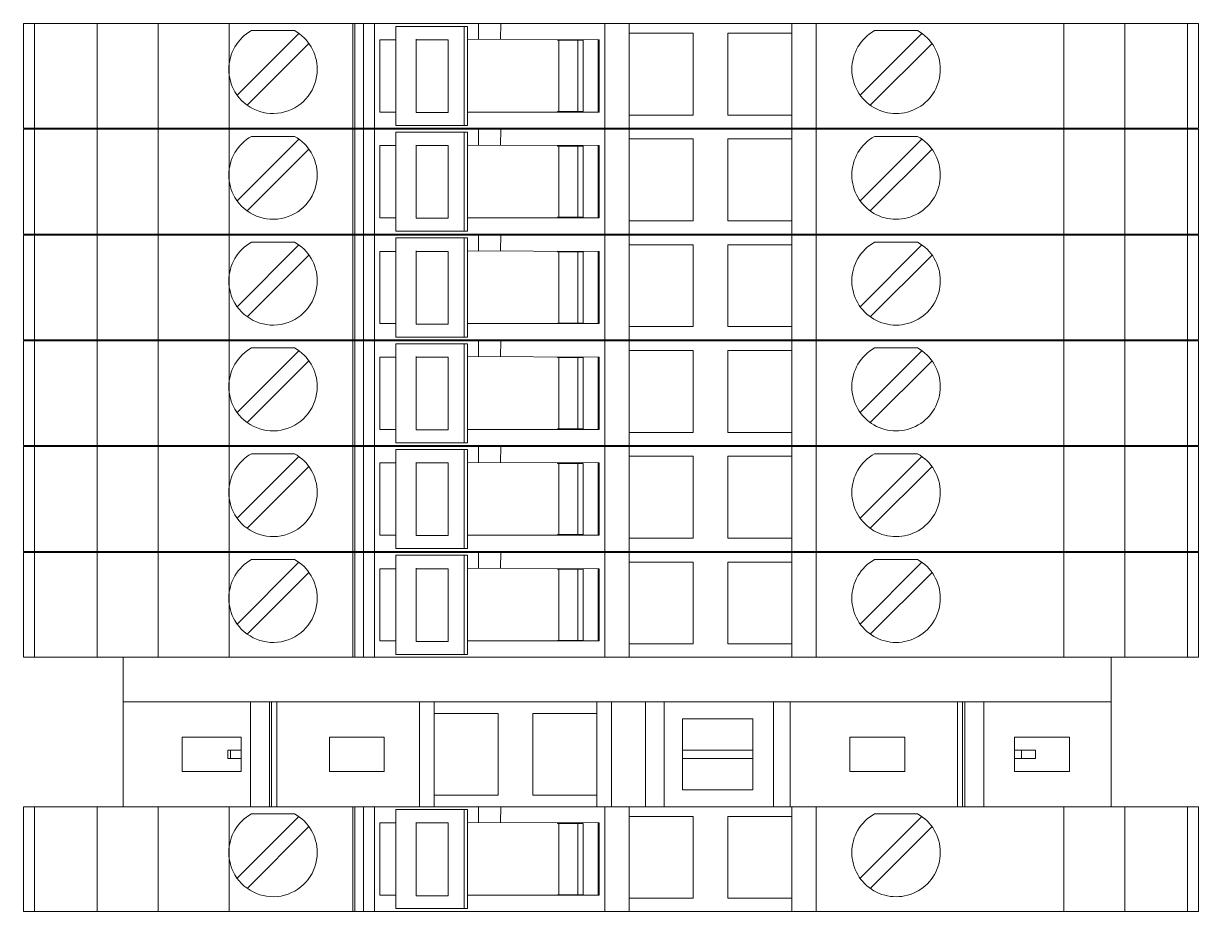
# Model space of a CAD drawing. Header units: millimetres. Extents: x 4962 to 7449, y 754 to 2938.
# Drawn here: x 5661.2 to 5719, y 1608.3 to 1651.9 of the extents above; entities that cross this region are included whole.
import ezdxf

# ---------------------------------------------------------------- set-up
doc = ezdxf.new("R2010")
doc.units = ezdxf.units.MM
doc.layers.add('000-PI-Oprema', color=30, linetype='Continuous', lineweight=5)

msp = doc.modelspace()

# ---------------------------------------------------------------- linework, layer by layer
at = {"color": 0, "linetype": 'ByBlock', "lineweight": 0, "ltscale": 0.25}
msp.add_lwpolyline([(5666.096, 1620.769), (5666.096, 1613.419), (5714.696, 1613.419), (5714.696, 1620.769), (5666.096, 1620.769)], dxfattribs=at)
at = {"layer": '000-PI-Oprema', "color": 0, "linetype": 'ByBlock', "lineweight": 0}
for p, q in [((5661.196, 1646.769), (5661.196, 1651.919)), ((5683.571, 1651.919), (5661.196, 1651.919)), ((5661.744, 1651.919), (5661.744, 1646.769)), ((5664.821, 1646.769), (5664.821, 1651.919)), ((5667.821, 1646.769), (5667.821, 1651.919)), ((5671.321, 1646.769), (5671.321, 1651.919)), ((5674.742, 1651.434), (5671.706, 1648.399)), ((5672.413, 1651.569), (5672.413, 1651.569)), ((5674.53, 1651.569), (5672.413, 1651.569)), ((5674.53, 1651.569), (5674.53, 1651.569)), ((5674.742, 1651.434), (5674.742, 1651.434)), ((5677.396, 1646.769), (5677.396, 1651.919)), ((5677.496, 1651.919), (5677.496, 1651.919)), ((5677.496, 1651.919), (5677.496, 1646.769)), ((5677.924, 1651.919), (5677.924, 1646.769)), ((5678.466, 1646.769), (5678.466, 1651.919)), ((5682.88, 1651.779), (5679.509, 1651.779)), ((5679.509, 1646.909), (5679.509, 1651.779)), ((5679.509, 1651.779), (5679.509, 1651.779)), ((5680.146, 1651.919), (5680.146, 1651.919)), ((5683.038, 1651.779), (5682.88, 1651.779)), ((5682.88, 1651.779), (5682.88, 1646.909)), ((5683.038, 1651.779), (5683.038, 1651.094)), ((5683.571, 1651.919), (5683.571, 1651.919)), ((5683.571, 1651.919), (5683.576, 1651.919)), ((5683.571, 1651.142), (5683.571, 1651.919)), ((5683.576, 1651.919), (5684.671, 1651.919)), ((5684.671, 1651.919), (5684.668, 1651.138)), ((5684.671, 1651.919), (5684.671, 1651.919)), ((5689.796, 1651.919), (5684.671, 1651.919)), ((5685.196, 1651.919), (5685.196, 1651.919)), ((5690.996, 1651.919), (5689.796, 1651.919)), ((5689.796, 1651.919), (5689.796, 1646.769)), ((5690.996, 1651.919), (5690.996, 1651.919)), ((5690.996, 1651.919), (5698.996, 1651.919)), ((5690.996, 1651.919), (5690.996, 1646.769)), ((5690.996, 1651.444), (5690.996, 1651.444)), ((5690.996, 1651.444), (5694.146, 1651.444)), ((5694.146, 1651.444), (5694.146, 1647.419)), ((5694.146, 1651.444), (5694.146, 1651.444)), ((5695.846, 1647.419), (5695.846, 1651.444)), ((5695.846, 1651.444), (5695.846, 1651.444)), ((5695.846, 1651.444), (5698.996, 1651.444)), ((5698.996, 1651.919), (5698.996, 1651.919)), ((5700.196, 1651.919), (5698.996, 1651.919)), ((5698.996, 1646.769), (5698.996, 1651.919)), ((5698.996, 1651.444), (5698.996, 1651.444)), ((5718.996, 1651.919), (5700.196, 1651.919)), ((5700.196, 1646.769), (5700.196, 1651.919)), ((5705.392, 1651.434), (5702.356, 1648.399)), ((5703.063, 1651.569), (5705.18, 1651.569)), ((5703.063, 1651.569), (5703.063, 1651.569)), ((5705.18, 1651.569), (5705.18, 1651.569)), ((5712.373, 1646.769), (5712.373, 1651.919)), ((5715.373, 1646.769), (5715.373, 1651.919)), ((5718.449, 1651.919), (5718.449, 1646.769)), ((5718.996, 1646.769), (5718.996, 1651.919)), ((5672.201, 1647.904), (5675.237, 1650.939)), ((5675.237, 1650.939), (5675.237, 1650.939)), ((5677.396, 1648.369), (5677.396, 1650.969)), ((5677.396, 1650.969), (5677.396, 1650.969)), ((5679.509, 1651.119), (5678.721, 1651.119)), ((5678.721, 1651.119), (5678.721, 1651.119)), ((5678.721, 1647.569), (5678.721, 1651.119)), ((5680.516, 1647.544), (5680.516, 1651.144)), ((5682.083, 1651.119), (5680.516, 1651.119)), ((5682.083, 1651.119), (5682.083, 1647.594)), ((5689.521, 1651.119), (5683.038, 1651.144)), ((5683.038, 1651.094), (5683.038, 1647.594)), ((5687.471, 1651.119), (5687.471, 1651.094)), ((5688.471, 1651.094), (5687.471, 1651.094)), ((5687.535, 1647.594), (5687.535, 1651.094)), ((5688.471, 1647.569), (5688.471, 1651.119)), ((5688.721, 1651.094), (5688.471, 1651.094)), ((5688.721, 1651.094), (5688.721, 1651.094)), ((5688.721, 1647.594), (5688.721, 1651.094)), ((5689.471, 1651.119), (5689.471, 1647.569)), ((5689.521, 1651.119), (5689.521, 1651.119)), ((5689.521, 1647.569), (5689.521, 1651.119)), ((5700.196, 1650.969), (5700.196, 1648.369)), ((5700.196, 1650.969), (5700.196, 1650.969)), ((5702.851, 1647.904), (5705.887, 1650.939)), ((5671.706, 1648.399), (5671.706, 1648.399)), ((5672.201, 1647.904), (5672.201, 1647.904)), ((5677.396, 1648.369), (5677.396, 1648.369)), ((5700.196, 1648.369), (5700.196, 1648.369)), ((5679.509, 1647.569), (5678.721, 1647.569)), ((5678.721, 1647.569), (5678.721, 1647.569)), ((5680.516, 1647.544), (5681.925, 1647.544)), ((5681.925, 1647.544), (5682.083, 1647.544)), ((5682.083, 1647.594), (5682.083, 1647.544)), ((5683.038, 1646.909), (5683.038, 1647.594)), ((5689.521, 1647.569), (5683.038, 1647.569)), ((5688.471, 1647.594), (5687.471, 1647.594)), ((5687.471, 1647.594), (5687.471, 1647.569)), ((5688.721, 1647.594), (5688.471, 1647.594)), ((5688.721, 1647.594), (5688.721, 1647.594)), ((5689.521, 1647.569), (5689.521, 1647.569)), ((5690.996, 1647.419), (5690.996, 1647.419)), ((5694.146, 1647.419), (5690.996, 1647.419)), ((5694.146, 1647.419), (5694.146, 1647.419)), ((5698.996, 1647.419), (5695.846, 1647.419)), ((5695.846, 1647.419), (5695.846, 1647.419)), ((5698.996, 1647.419), (5698.996, 1647.419)), ((5661.196, 1646.769), (5671.596, 1646.769)), ((5689.796, 1646.769), (5671.596, 1646.769)), ((5677.496, 1646.769), (5677.496, 1646.769)), ((5682.88, 1646.909), (5679.509, 1646.909)), ((5679.509, 1646.909), (5679.509, 1646.909)), ((5680.146, 1646.769), (5680.146, 1646.769)), ((5683.038, 1646.909), (5682.88, 1646.909)), ((5685.196, 1646.769), (5685.196, 1646.769)), ((5690.996, 1646.769), (5689.796, 1646.769)), ((5690.996, 1646.769), (5698.996, 1646.769)), ((5690.996, 1646.769), (5690.996, 1646.769)), ((5700.196, 1646.769), (5698.996, 1646.769)), ((5698.996, 1646.769), (5698.996, 1646.769)), ((5718.996, 1646.769), (5700.196, 1646.769)), ((5718.996, 1646.769), (5718.314, 1646.769)), ((5661.196, 1641.569), (5661.196, 1646.719)), ((5683.571, 1646.719), (5661.196, 1646.719)), ((5661.744, 1646.719), (5661.744, 1641.569)), ((5664.821, 1641.569), (5664.821, 1646.719)), ((5667.821, 1641.569), (5667.821, 1646.719)), ((5671.321, 1641.569), (5671.321, 1646.719)), ((5674.742, 1646.234), (5671.706, 1643.199)), ((5672.413, 1646.369), (5672.413, 1646.369)), ((5674.53, 1646.369), (5672.413, 1646.369)), ((5674.53, 1646.369), (5674.53, 1646.369)), ((5674.742, 1646.234), (5674.742, 1646.234)), ((5677.396, 1641.569), (5677.396, 1646.719)), ((5677.496, 1646.719), (5677.496, 1646.719)), ((5677.496, 1646.719), (5677.496, 1641.569)), ((5677.924, 1646.719), (5677.924, 1641.569)), ((5678.466, 1641.569), (5678.466, 1646.719)), ((5682.88, 1646.579), (5679.509, 1646.579)), ((5679.509, 1641.709), (5679.509, 1646.579)), ((5679.509, 1646.579), (5679.509, 1646.579)), ((5680.146, 1646.719), (5680.146, 1646.719)), ((5683.038, 1646.579), (5682.88, 1646.579)), ((5682.88, 1646.579), (5682.88, 1641.709)), ((5683.038, 1646.579), (5683.038, 1645.894)), ((5683.571, 1646.719), (5683.571, 1646.719)), ((5683.571, 1646.719), (5683.576, 1646.719)), ((5683.571, 1645.942), (5683.571, 1646.719)), ((5683.576, 1646.719), (5684.671, 1646.719)), ((5684.671, 1646.719), (5684.668, 1645.938)), ((5684.671, 1646.719), (5684.671, 1646.719)), ((5689.796, 1646.719), (5684.671, 1646.719)), ((5685.196, 1646.719), (5685.196, 1646.719)), ((5690.996, 1646.719), (5689.796, 1646.719)), ((5689.796, 1646.719), (5689.796, 1641.569)), ((5690.996, 1646.719), (5690.996, 1646.719)), ((5690.996, 1646.719), (5698.996, 1646.719)), ((5690.996, 1646.719), (5690.996, 1641.569)), ((5690.996, 1646.244), (5690.996, 1646.244)), ((5690.996, 1646.244), (5694.146, 1646.244)), ((5694.146, 1646.244), (5694.146, 1642.219)), ((5694.146, 1646.244), (5694.146, 1646.244)), ((5695.846, 1642.219), (5695.846, 1646.244)), ((5695.846, 1646.244), (5695.846, 1646.244)), ((5695.846, 1646.244), (5698.996, 1646.244)), ((5698.996, 1646.719), (5698.996, 1646.719)), ((5700.196, 1646.719), (5698.996, 1646.719)), ((5698.996, 1641.569), (5698.996, 1646.719)), ((5698.996, 1646.244), (5698.996, 1646.244)), ((5718.996, 1646.719), (5700.196, 1646.719)), ((5700.196, 1641.569), (5700.196, 1646.719)), ((5705.392, 1646.234), (5702.356, 1643.199)), ((5703.063, 1646.369), (5705.18, 1646.369)), ((5703.063, 1646.369), (5703.063, 1646.369)), ((5705.18, 1646.369), (5705.18, 1646.369)), ((5712.373, 1641.569), (5712.373, 1646.719)), ((5715.373, 1641.569), (5715.373, 1646.719)), ((5718.449, 1646.719), (5718.449, 1641.569)), ((5718.996, 1641.569), (5718.996, 1646.719)), ((5672.201, 1642.704), (5675.237, 1645.739)), ((5675.237, 1645.739), (5675.237, 1645.739)), ((5677.396, 1643.169), (5677.396, 1645.769)), ((5677.396, 1645.769), (5677.396, 1645.769)), ((5679.509, 1645.919), (5678.721, 1645.919)), ((5678.721, 1645.919), (5678.721, 1645.919)), ((5678.721, 1642.369), (5678.721, 1645.919)), ((5680.516, 1642.344), (5680.516, 1645.944)), ((5682.083, 1645.919), (5680.516, 1645.919)), ((5682.083, 1645.919), (5682.083, 1642.394)), ((5689.521, 1645.919), (5683.038, 1645.944)), ((5683.038, 1645.894), (5683.038, 1642.394)), ((5687.471, 1645.919), (5687.471, 1645.894)), ((5688.471, 1645.894), (5687.471, 1645.894)), ((5687.535, 1642.394), (5687.535, 1645.894)), ((5688.471, 1642.369), (5688.471, 1645.919)), ((5688.721, 1645.894), (5688.471, 1645.894)), ((5688.721, 1645.894), (5688.721, 1645.894)), ((5688.721, 1642.394), (5688.721, 1645.894)), ((5689.471, 1645.919), (5689.471, 1642.369)), ((5689.521, 1645.919), (5689.521, 1645.919)), ((5689.521, 1642.369), (5689.521, 1645.919)), ((5700.196, 1645.769), (5700.196, 1643.169)), ((5700.196, 1645.769), (5700.196, 1645.769)), ((5702.851, 1642.704), (5705.887, 1645.739)), ((5671.706, 1643.199), (5671.706, 1643.199)), ((5672.201, 1642.704), (5672.201, 1642.704)), ((5677.396, 1643.169), (5677.396, 1643.169)), ((5700.196, 1643.169), (5700.196, 1643.169)), ((5679.509, 1642.369), (5678.721, 1642.369)), ((5678.721, 1642.369), (5678.721, 1642.369)), ((5680.516, 1642.344), (5681.925, 1642.344)), ((5681.925, 1642.344), (5682.083, 1642.344)), ((5682.083, 1642.394), (5682.083, 1642.344)), ((5683.038, 1641.709), (5683.038, 1642.394)), ((5689.521, 1642.369), (5683.038, 1642.369)), ((5688.471, 1642.394), (5687.471, 1642.394)), ((5687.471, 1642.394), (5687.471, 1642.369)), ((5688.721, 1642.394), (5688.471, 1642.394)), ((5688.721, 1642.394), (5688.721, 1642.394)), ((5689.521, 1642.369), (5689.521, 1642.369)), ((5690.996, 1642.219), (5690.996, 1642.219)), ((5694.146, 1642.219), (5690.996, 1642.219)), ((5694.146, 1642.219), (5694.146, 1642.219)), ((5698.996, 1642.219), (5695.846, 1642.219)), ((5695.846, 1642.219), (5695.846, 1642.219)), ((5698.996, 1642.219), (5698.996, 1642.219)), ((5661.196, 1641.569), (5671.596, 1641.569)), ((5689.796, 1641.569), (5671.596, 1641.569)), ((5677.496, 1641.569), (5677.496, 1641.569)), ((5682.88, 1641.709), (5679.509, 1641.709)), ((5679.509, 1641.709), (5679.509, 1641.709)), ((5680.146, 1641.569), (5680.146, 1641.569)), ((5683.038, 1641.709), (5682.88, 1641.709)), ((5685.196, 1641.569), (5685.196, 1641.569)), ((5690.996, 1641.569), (5689.796, 1641.569)), ((5690.996, 1641.569), (5698.996, 1641.569)), ((5690.996, 1641.569), (5690.996, 1641.569)), ((5700.196, 1641.569), (5698.996, 1641.569)), ((5698.996, 1641.569), (5698.996, 1641.569)), ((5718.996, 1641.569), (5700.196, 1641.569)), ((5718.996, 1641.569), (5718.314, 1641.569)), ((5661.196, 1636.369), (5661.196, 1641.519)), ((5683.571, 1641.519), (5661.196, 1641.519)), ((5661.744, 1641.519), (5661.744, 1636.369)), ((5664.821, 1636.369), (5664.821, 1641.519)), ((5667.821, 1636.369), (5667.821, 1641.519)), ((5671.321, 1636.369), (5671.321, 1641.519)), ((5674.742, 1641.034), (5671.706, 1637.999)), ((5672.413, 1641.169), (5672.413, 1641.169)), ((5674.53, 1641.169), (5672.413, 1641.169)), ((5674.53, 1641.169), (5674.53, 1641.169)), ((5674.742, 1641.034), (5674.742, 1641.034)), ((5677.396, 1636.369), (5677.396, 1641.519)), ((5677.496, 1641.519), (5677.496, 1641.519)), ((5677.496, 1641.519), (5677.496, 1636.369)), ((5677.924, 1641.519), (5677.924, 1636.369)), ((5678.466, 1636.369), (5678.466, 1641.519)), ((5682.88, 1641.379), (5679.509, 1641.379)), ((5679.509, 1636.509), (5679.509, 1641.379)), ((5679.509, 1641.379), (5679.509, 1641.379)), ((5680.146, 1641.519), (5680.146, 1641.519)), ((5683.038, 1641.379), (5682.88, 1641.379)), ((5682.88, 1641.379), (5682.88, 1636.509)), ((5683.038, 1641.379), (5683.038, 1640.694)), ((5683.571, 1641.519), (5683.571, 1641.519)), ((5683.571, 1641.519), (5683.576, 1641.519)), ((5683.571, 1640.742), (5683.571, 1641.519)), ((5683.576, 1641.519), (5684.671, 1641.519)), ((5684.671, 1641.519), (5684.668, 1640.738)), ((5684.671, 1641.519), (5684.671, 1641.519)), ((5689.796, 1641.519), (5684.671, 1641.519)), ((5685.196, 1641.519), (5685.196, 1641.519)), ((5690.996, 1641.519), (5689.796, 1641.519)), ((5689.796, 1641.519), (5689.796, 1636.369)), ((5690.996, 1641.519), (5690.996, 1641.519)), ((5690.996, 1641.519), (5698.996, 1641.519)), ((5690.996, 1641.519), (5690.996, 1636.369)), ((5690.996, 1641.044), (5690.996, 1641.044)), ((5690.996, 1641.044), (5694.146, 1641.044)), ((5694.146, 1641.044), (5694.146, 1637.019)), ((5694.146, 1641.044), (5694.146, 1641.044)), ((5695.846, 1637.019), (5695.846, 1641.044)), ((5695.846, 1641.044), (5695.846, 1641.044)), ((5695.846, 1641.044), (5698.996, 1641.044)), ((5698.996, 1641.519), (5698.996, 1641.519)), ((5700.196, 1641.519), (5698.996, 1641.519)), ((5698.996, 1636.369), (5698.996, 1641.519)), ((5698.996, 1641.044), (5698.996, 1641.044)), ((5718.996, 1641.519), (5700.196, 1641.519)), ((5700.196, 1636.369), (5700.196, 1641.519)), ((5705.392, 1641.034), (5702.356, 1637.999)), ((5703.063, 1641.169), (5705.18, 1641.169)), ((5703.063, 1641.169), (5703.063, 1641.169)), ((5705.18, 1641.169), (5705.18, 1641.169)), ((5712.373, 1636.369), (5712.373, 1641.519)), ((5715.373, 1636.369), (5715.373, 1641.519)), ((5718.449, 1641.519), (5718.449, 1636.369)), ((5718.996, 1636.369), (5718.996, 1641.519)), ((5672.201, 1637.504), (5675.237, 1640.539)), ((5675.237, 1640.539), (5675.237, 1640.539)), ((5677.396, 1637.969), (5677.396, 1640.569)), ((5677.396, 1640.569), (5677.396, 1640.569)), ((5679.509, 1640.719), (5678.721, 1640.719)), ((5678.721, 1640.719), (5678.721, 1640.719)), ((5678.721, 1637.169), (5678.721, 1640.719)), ((5680.516, 1637.144), (5680.516, 1640.744)), ((5682.083, 1640.719), (5680.516, 1640.719)), ((5682.083, 1640.719), (5682.083, 1637.194)), ((5689.521, 1640.719), (5683.038, 1640.744)), ((5683.038, 1640.694), (5683.038, 1637.194)), ((5687.471, 1640.719), (5687.471, 1640.694)), ((5688.471, 1640.694), (5687.471, 1640.694)), ((5687.535, 1637.194), (5687.535, 1640.694)), ((5688.471, 1637.169), (5688.471, 1640.719)), ((5688.721, 1640.694), (5688.471, 1640.694)), ((5688.721, 1640.694), (5688.721, 1640.694)), ((5688.721, 1637.194), (5688.721, 1640.694)), ((5689.471, 1640.719), (5689.471, 1637.169)), ((5689.521, 1640.719), (5689.521, 1640.719)), ((5689.521, 1637.169), (5689.521, 1640.719)), ((5700.196, 1640.569), (5700.196, 1637.969)), ((5700.196, 1640.569), (5700.196, 1640.569)), ((5702.851, 1637.504), (5705.887, 1640.539)), ((5671.706, 1637.999), (5671.706, 1637.999)), ((5672.201, 1637.504), (5672.201, 1637.504)), ((5677.396, 1637.969), (5677.396, 1637.969)), ((5700.196, 1637.969), (5700.196, 1637.969)), ((5679.509, 1637.169), (5678.721, 1637.169)), ((5678.721, 1637.169), (5678.721, 1637.169)), ((5680.516, 1637.144), (5681.925, 1637.144)), ((5681.925, 1637.144), (5682.083, 1637.144)), ((5682.083, 1637.194), (5682.083, 1637.144)), ((5683.038, 1636.509), (5683.038, 1637.194)), ((5689.521, 1637.169), (5683.038, 1637.169)), ((5688.471, 1637.194), (5687.471, 1637.194)), ((5687.471, 1637.194), (5687.471, 1637.169)), ((5688.721, 1637.194), (5688.471, 1637.194)), ((5688.721, 1637.194), (5688.721, 1637.194)), ((5689.521, 1637.169), (5689.521, 1637.169)), ((5690.996, 1637.019), (5690.996, 1637.019)), ((5694.146, 1637.019), (5690.996, 1637.019)), ((5694.146, 1637.019), (5694.146, 1637.019)), ((5698.996, 1637.019), (5695.846, 1637.019)), ((5695.846, 1637.019), (5695.846, 1637.019)), ((5698.996, 1637.019), (5698.996, 1637.019)), ((5661.196, 1636.369), (5671.596, 1636.369)), ((5661.196, 1631.169), (5661.196, 1636.319)), ((5683.571, 1636.319), (5661.196, 1636.319)), ((5661.744, 1636.319), (5661.744, 1631.169)), ((5664.821, 1631.169), (5664.821, 1636.319)), ((5667.821, 1631.169), (5667.821, 1636.319)), ((5671.321, 1631.169), (5671.321, 1636.319)), ((5689.796, 1636.369), (5671.596, 1636.369)), ((5677.396, 1631.169), (5677.396, 1636.319)), ((5677.496, 1636.369), (5677.496, 1636.369)), ((5677.496, 1636.319), (5677.496, 1636.319)), ((5677.496, 1636.319), (5677.496, 1631.169)), ((5677.924, 1636.319), (5677.924, 1631.169)), ((5678.466, 1631.169), (5678.466, 1636.319)), ((5682.88, 1636.509), (5679.509, 1636.509)), ((5679.509, 1636.509), (5679.509, 1636.509)), ((5680.146, 1636.369), (5680.146, 1636.369)), ((5680.146, 1636.319), (5680.146, 1636.319)), ((5683.038, 1636.509), (5682.88, 1636.509)), ((5683.571, 1636.319), (5683.571, 1636.319)), ((5683.571, 1636.319), (5683.576, 1636.319)), ((5683.571, 1635.542), (5683.571, 1636.319)), ((5683.576, 1636.319), (5684.671, 1636.319)), ((5684.671, 1636.319), (5684.668, 1635.538)), ((5684.671, 1636.319), (5684.671, 1636.319)), ((5689.796, 1636.319), (5684.671, 1636.319)), ((5685.196, 1636.369), (5685.196, 1636.369)), ((5685.196, 1636.319), (5685.196, 1636.319)), ((5690.996, 1636.369), (5689.796, 1636.369)), ((5690.996, 1636.319), (5689.796, 1636.319)), ((5689.796, 1636.319), (5689.796, 1631.169)), ((5690.996, 1636.369), (5698.996, 1636.369)), ((5690.996, 1636.369), (5690.996, 1636.369)), ((5690.996, 1636.319), (5690.996, 1636.319)), ((5690.996, 1636.319), (5698.996, 1636.319)), ((5690.996, 1636.319), (5690.996, 1631.169)), ((5700.196, 1636.369), (5698.996, 1636.369)), ((5698.996, 1636.369), (5698.996, 1636.369)), ((5698.996, 1636.319), (5698.996, 1636.319)), ((5700.196, 1636.319), (5698.996, 1636.319)), ((5698.996, 1631.169), (5698.996, 1636.319)), ((5718.996, 1636.369), (5700.196, 1636.369)), ((5718.996, 1636.319), (5700.196, 1636.319)), ((5700.196, 1631.169), (5700.196, 1636.319)), ((5712.373, 1631.169), (5712.373, 1636.319)), ((5715.373, 1631.169), (5715.373, 1636.319)), ((5718.996, 1636.369), (5718.314, 1636.369)), ((5718.449, 1636.319), (5718.449, 1631.169)), ((5718.996, 1631.169), (5718.996, 1636.319)), ((5674.742, 1635.834), (5671.706, 1632.799)), ((5672.413, 1635.969), (5672.413, 1635.969)), ((5674.53, 1635.969), (5672.413, 1635.969)), ((5674.53, 1635.969), (5674.53, 1635.969)), ((5674.742, 1635.834), (5674.742, 1635.834)), ((5682.88, 1636.179), (5679.509, 1636.179)), ((5679.509, 1631.309), (5679.509, 1636.179)), ((5679.509, 1636.179), (5679.509, 1636.179)), ((5683.038, 1636.179), (5682.88, 1636.179)), ((5682.88, 1636.179), (5682.88, 1631.309)), ((5683.038, 1636.179), (5683.038, 1635.494)), ((5690.996, 1635.844), (5690.996, 1635.844)), ((5690.996, 1635.844), (5694.146, 1635.844)), ((5694.146, 1635.844), (5694.146, 1631.819)), ((5694.146, 1635.844), (5694.146, 1635.844)), ((5695.846, 1631.819), (5695.846, 1635.844)), ((5695.846, 1635.844), (5695.846, 1635.844)), ((5695.846, 1635.844), (5698.996, 1635.844)), ((5698.996, 1635.844), (5698.996, 1635.844)), ((5705.392, 1635.834), (5702.356, 1632.799)), ((5703.063, 1635.969), (5705.18, 1635.969)), ((5703.063, 1635.969), (5703.063, 1635.969)), ((5705.18, 1635.969), (5705.18, 1635.969)), ((5672.201, 1632.304), (5675.237, 1635.339)), ((5675.237, 1635.339), (5675.237, 1635.339)), ((5677.396, 1632.769), (5677.396, 1635.369)), ((5677.396, 1635.369), (5677.396, 1635.369)), ((5679.509, 1635.519), (5678.721, 1635.519)), ((5678.721, 1635.519), (5678.721, 1635.519)), ((5678.721, 1631.969), (5678.721, 1635.519)), ((5680.516, 1631.944), (5680.516, 1635.544)), ((5682.083, 1635.519), (5680.516, 1635.519)), ((5682.083, 1635.519), (5682.083, 1631.994)), ((5689.521, 1635.519), (5683.038, 1635.544)), ((5683.038, 1635.494), (5683.038, 1631.994)), ((5687.471, 1635.519), (5687.471, 1635.494)), ((5688.471, 1635.494), (5687.471, 1635.494)), ((5687.535, 1631.994), (5687.535, 1635.494)), ((5688.471, 1631.969), (5688.471, 1635.519)), ((5688.721, 1635.494), (5688.471, 1635.494)), ((5688.721, 1635.494), (5688.721, 1635.494)), ((5688.721, 1631.994), (5688.721, 1635.494)), ((5689.471, 1635.519), (5689.471, 1631.969)), ((5689.521, 1635.519), (5689.521, 1635.519)), ((5689.521, 1631.969), (5689.521, 1635.519)), ((5700.196, 1635.369), (5700.196, 1632.769)), ((5700.196, 1635.369), (5700.196, 1635.369)), ((5702.851, 1632.304), (5705.887, 1635.339)), ((5671.706, 1632.799), (5671.706, 1632.799)), ((5672.201, 1632.304), (5672.201, 1632.304)), ((5677.396, 1632.769), (5677.396, 1632.769)), ((5700.196, 1632.769), (5700.196, 1632.769)), ((5679.509, 1631.969), (5678.721, 1631.969)), ((5678.721, 1631.969), (5678.721, 1631.969)), ((5680.516, 1631.944), (5681.925, 1631.944)), ((5681.925, 1631.944), (5682.083, 1631.944)), ((5682.083, 1631.994), (5682.083, 1631.944)), ((5683.038, 1631.309), (5683.038, 1631.994)), ((5689.521, 1631.969), (5683.038, 1631.969)), ((5688.471, 1631.994), (5687.471, 1631.994)), ((5687.471, 1631.994), (5687.471, 1631.969)), ((5688.721, 1631.994), (5688.471, 1631.994)), ((5688.721, 1631.994), (5688.721, 1631.994)), ((5689.521, 1631.969), (5689.521, 1631.969)), ((5690.996, 1631.819), (5690.996, 1631.819)), ((5694.146, 1631.819), (5690.996, 1631.819)), ((5694.146, 1631.819), (5694.146, 1631.819)), ((5698.996, 1631.819), (5695.846, 1631.819)), ((5695.846, 1631.819), (5695.846, 1631.819)), ((5698.996, 1631.819), (5698.996, 1631.819)), ((5661.196, 1631.169), (5671.596, 1631.169)), ((5661.196, 1625.969), (5661.196, 1631.119)), ((5683.571, 1631.119), (5661.196, 1631.119)), ((5661.744, 1631.119), (5661.744, 1625.969)), ((5664.821, 1625.969), (5664.821, 1631.119)), ((5667.821, 1625.969), (5667.821, 1631.119)), ((5671.321, 1625.969), (5671.321, 1631.119)), ((5689.796, 1631.169), (5671.596, 1631.169)), ((5677.396, 1625.969), (5677.396, 1631.119)), ((5677.496, 1631.169), (5677.496, 1631.169)), ((5677.496, 1631.119), (5677.496, 1631.119)), ((5677.496, 1631.119), (5677.496, 1625.969)), ((5677.924, 1631.119), (5677.924, 1625.969)), ((5678.466, 1625.969), (5678.466, 1631.119)), ((5682.88, 1631.309), (5679.509, 1631.309)), ((5679.509, 1631.309), (5679.509, 1631.309)), ((5680.146, 1631.169), (5680.146, 1631.169)), ((5680.146, 1631.119), (5680.146, 1631.119)), ((5683.038, 1631.309), (5682.88, 1631.309)), ((5683.571, 1631.119), (5683.571, 1631.119)), ((5683.571, 1631.119), (5683.576, 1631.119)), ((5683.571, 1630.342), (5683.571, 1631.119)), ((5683.576, 1631.119), (5684.671, 1631.119)), ((5684.671, 1631.119), (5684.668, 1630.338)), ((5684.671, 1631.119), (5684.671, 1631.119)), ((5689.796, 1631.119), (5684.671, 1631.119)), ((5685.196, 1631.169), (5685.196, 1631.169)), ((5685.196, 1631.119), (5685.196, 1631.119)), ((5690.996, 1631.169), (5689.796, 1631.169)), ((5690.996, 1631.119), (5689.796, 1631.119)), ((5689.796, 1631.119), (5689.796, 1625.969)), ((5690.996, 1631.169), (5698.996, 1631.169)), ((5690.996, 1631.169), (5690.996, 1631.169)), ((5690.996, 1631.119), (5690.996, 1631.119)), ((5690.996, 1631.119), (5698.996, 1631.119)), ((5690.996, 1631.119), (5690.996, 1625.969)), ((5700.196, 1631.169), (5698.996, 1631.169)), ((5698.996, 1631.169), (5698.996, 1631.169)), ((5698.996, 1631.119), (5698.996, 1631.119)), ((5700.196, 1631.119), (5698.996, 1631.119)), ((5698.996, 1625.969), (5698.996, 1631.119)), ((5718.996, 1631.169), (5700.196, 1631.169)), ((5718.996, 1631.119), (5700.196, 1631.119)), ((5700.196, 1625.969), (5700.196, 1631.119)), ((5712.373, 1625.969), (5712.373, 1631.119)), ((5715.373, 1625.969), (5715.373, 1631.119)), ((5718.996, 1631.169), (5718.314, 1631.169)), ((5718.449, 1631.119), (5718.449, 1625.969)), ((5718.996, 1625.969), (5718.996, 1631.119)), ((5674.742, 1630.634), (5671.706, 1627.599)), ((5672.413, 1630.769), (5672.413, 1630.769)), ((5674.53, 1630.769), (5672.413, 1630.769)), ((5674.53, 1630.769), (5674.53, 1630.769)), ((5674.742, 1630.634), (5674.742, 1630.634)), ((5682.88, 1630.979), (5679.509, 1630.979)), ((5679.509, 1626.109), (5679.509, 1630.979)), ((5679.509, 1630.979), (5679.509, 1630.979)), ((5683.038, 1630.979), (5682.88, 1630.979)), ((5682.88, 1630.979), (5682.88, 1626.109)), ((5683.038, 1630.979), (5683.038, 1630.294)), ((5690.996, 1630.644), (5690.996, 1630.644)), ((5690.996, 1630.644), (5694.146, 1630.644)), ((5694.146, 1630.644), (5694.146, 1626.619)), ((5694.146, 1630.644), (5694.146, 1630.644)), ((5695.846, 1626.619), (5695.846, 1630.644)), ((5695.846, 1630.644), (5695.846, 1630.644)), ((5695.846, 1630.644), (5698.996, 1630.644)), ((5698.996, 1630.644), (5698.996, 1630.644)), ((5705.392, 1630.634), (5702.356, 1627.599)), ((5703.063, 1630.769), (5705.18, 1630.769)), ((5703.063, 1630.769), (5703.063, 1630.769)), ((5705.18, 1630.769), (5705.18, 1630.769)), ((5672.201, 1627.104), (5675.237, 1630.139)), ((5675.237, 1630.139), (5675.237, 1630.139)), ((5677.396, 1627.569), (5677.396, 1630.169)), ((5677.396, 1630.169), (5677.396, 1630.169)), ((5679.509, 1630.319), (5678.721, 1630.319)), ((5678.721, 1630.319), (5678.721, 1630.319)), ((5678.721, 1626.769), (5678.721, 1630.319)), ((5680.516, 1626.744), (5680.516, 1630.344)), ((5682.083, 1630.319), (5680.516, 1630.319)), ((5682.083, 1630.319), (5682.083, 1626.794)), ((5689.521, 1630.319), (5683.038, 1630.344)), ((5683.038, 1630.294), (5683.038, 1626.794)), ((5687.471, 1630.319), (5687.471, 1630.294)), ((5688.471, 1630.294), (5687.471, 1630.294)), ((5687.535, 1626.794), (5687.535, 1630.294)), ((5688.471, 1626.769), (5688.471, 1630.319)), ((5688.721, 1630.294), (5688.471, 1630.294)), ((5688.721, 1630.294), (5688.721, 1630.294)), ((5688.721, 1626.794), (5688.721, 1630.294)), ((5689.471, 1630.319), (5689.471, 1626.769)), ((5689.521, 1630.319), (5689.521, 1630.319)), ((5689.521, 1626.769), (5689.521, 1630.319)), ((5700.196, 1630.169), (5700.196, 1627.569)), ((5700.196, 1630.169), (5700.196, 1630.169)), ((5702.851, 1627.104), (5705.887, 1630.139)), ((5671.706, 1627.599), (5671.706, 1627.599)), ((5672.201, 1627.104), (5672.201, 1627.104)), ((5677.396, 1627.569), (5677.396, 1627.569)), ((5700.196, 1627.569), (5700.196, 1627.569)), ((5679.509, 1626.769), (5678.721, 1626.769)), ((5678.721, 1626.769), (5678.721, 1626.769)), ((5680.516, 1626.744), (5681.925, 1626.744)), ((5681.925, 1626.744), (5682.083, 1626.744)), ((5682.083, 1626.794), (5682.083, 1626.744)), ((5683.038, 1626.109), (5683.038, 1626.794)), ((5689.521, 1626.769), (5683.038, 1626.769)), ((5688.471, 1626.794), (5687.471, 1626.794)), ((5687.471, 1626.794), (5687.471, 1626.769)), ((5688.721, 1626.794), (5688.471, 1626.794)), ((5688.721, 1626.794), (5688.721, 1626.794)), ((5689.521, 1626.769), (5689.521, 1626.769)), ((5690.996, 1626.619), (5690.996, 1626.619)), ((5694.146, 1626.619), (5690.996, 1626.619)), ((5694.146, 1626.619), (5694.146, 1626.619)), ((5698.996, 1626.619), (5695.846, 1626.619)), ((5695.846, 1626.619), (5695.846, 1626.619)), ((5698.996, 1626.619), (5698.996, 1626.619)), ((5661.196, 1625.969), (5671.596, 1625.969)), ((5661.196, 1620.769), (5661.196, 1625.919)), ((5683.571, 1625.919), (5661.196, 1625.919)), ((5661.744, 1625.919), (5661.744, 1620.769)), ((5664.821, 1620.769), (5664.821, 1625.919)), ((5667.821, 1620.769), (5667.821, 1625.919)), ((5671.321, 1620.769), (5671.321, 1625.919)), ((5689.796, 1625.969), (5671.596, 1625.969)), ((5677.396, 1620.769), (5677.396, 1625.919)), ((5677.496, 1625.969), (5677.496, 1625.969)), ((5677.496, 1625.919), (5677.496, 1625.919)), ((5677.496, 1625.919), (5677.496, 1620.769)), ((5677.924, 1625.919), (5677.924, 1620.769)), ((5678.466, 1620.769), (5678.466, 1625.919)), ((5682.88, 1626.109), (5679.509, 1626.109)), ((5679.509, 1626.109), (5679.509, 1626.109)), ((5680.146, 1625.969), (5680.146, 1625.969)), ((5680.146, 1625.919), (5680.146, 1625.919)), ((5683.038, 1626.109), (5682.88, 1626.109)), ((5683.571, 1625.919), (5683.571, 1625.919)), ((5683.571, 1625.919), (5683.576, 1625.919)), ((5683.571, 1625.142), (5683.571, 1625.919)), ((5683.576, 1625.919), (5684.671, 1625.919)), ((5684.671, 1625.919), (5684.668, 1625.138)), ((5684.671, 1625.919), (5684.671, 1625.919)), ((5689.796, 1625.919), (5684.671, 1625.919)), ((5685.196, 1625.969), (5685.196, 1625.969)), ((5685.196, 1625.919), (5685.196, 1625.919)), ((5690.996, 1625.969), (5689.796, 1625.969)), ((5690.996, 1625.919), (5689.796, 1625.919)), ((5689.796, 1625.919), (5689.796, 1620.769)), ((5690.996, 1625.969), (5698.996, 1625.969)), ((5690.996, 1625.969), (5690.996, 1625.969)), ((5690.996, 1625.919), (5690.996, 1625.919)), ((5690.996, 1625.919), (5698.996, 1625.919)), ((5690.996, 1625.919), (5690.996, 1620.769)), ((5700.196, 1625.969), (5698.996, 1625.969)), ((5698.996, 1625.969), (5698.996, 1625.969)), ((5698.996, 1625.919), (5698.996, 1625.919)), ((5700.196, 1625.919), (5698.996, 1625.919)), ((5698.996, 1620.769), (5698.996, 1625.919)), ((5718.996, 1625.969), (5700.196, 1625.969)), ((5718.996, 1625.919), (5700.196, 1625.919)), ((5700.196, 1620.769), (5700.196, 1625.919)), ((5712.373, 1620.769), (5712.373, 1625.919)), ((5715.373, 1620.769), (5715.373, 1625.919)), ((5718.996, 1625.969), (5718.314, 1625.969)), ((5718.449, 1625.919), (5718.449, 1620.769)), ((5718.996, 1620.769), (5718.996, 1625.919)), ((5674.742, 1625.434), (5671.706, 1622.399)), ((5672.413, 1625.569), (5672.413, 1625.569)), ((5674.53, 1625.569), (5672.413, 1625.569)), ((5674.53, 1625.569), (5674.53, 1625.569)), ((5674.742, 1625.434), (5674.742, 1625.434)), ((5682.88, 1625.779), (5679.509, 1625.779)), ((5679.509, 1620.909), (5679.509, 1625.779)), ((5679.509, 1625.779), (5679.509, 1625.779)), ((5683.038, 1625.779), (5682.88, 1625.779)), ((5682.88, 1625.779), (5682.88, 1620.909)), ((5683.038, 1625.779), (5683.038, 1625.094)), ((5690.996, 1625.444), (5690.996, 1625.444)), ((5690.996, 1625.444), (5694.146, 1625.444)), ((5694.146, 1625.444), (5694.146, 1621.419)), ((5694.146, 1625.444), (5694.146, 1625.444)), ((5695.846, 1621.419), (5695.846, 1625.444)), ((5695.846, 1625.444), (5695.846, 1625.444)), ((5695.846, 1625.444), (5698.996, 1625.444)), ((5698.996, 1625.444), (5698.996, 1625.444)), ((5705.392, 1625.434), (5702.356, 1622.399)), ((5703.063, 1625.569), (5705.18, 1625.569)), ((5703.063, 1625.569), (5703.063, 1625.569)), ((5705.18, 1625.569), (5705.18, 1625.569)), ((5672.201, 1621.904), (5675.237, 1624.939)), ((5675.237, 1624.939), (5675.237, 1624.939)), ((5677.396, 1622.369), (5677.396, 1624.969)), ((5677.396, 1624.969), (5677.396, 1624.969)), ((5679.509, 1625.119), (5678.721, 1625.119)), ((5678.721, 1625.119), (5678.721, 1625.119)), ((5678.721, 1621.569), (5678.721, 1625.119)), ((5680.516, 1621.544), (5680.516, 1625.144)), ((5682.083, 1625.119), (5680.516, 1625.119)), ((5682.083, 1625.119), (5682.083, 1621.594)), ((5689.521, 1625.119), (5683.038, 1625.144)), ((5683.038, 1625.094), (5683.038, 1621.594)), ((5687.471, 1625.119), (5687.471, 1625.094)), ((5688.471, 1625.094), (5687.471, 1625.094)), ((5687.535, 1621.594), (5687.535, 1625.094)), ((5688.471, 1621.569), (5688.471, 1625.119)), ((5688.721, 1625.094), (5688.471, 1625.094)), ((5688.721, 1625.094), (5688.721, 1625.094)), ((5688.721, 1621.594), (5688.721, 1625.094)), ((5689.471, 1625.119), (5689.471, 1621.569)), ((5689.521, 1625.119), (5689.521, 1625.119)), ((5689.521, 1621.569), (5689.521, 1625.119)), ((5700.196, 1624.969), (5700.196, 1622.369)), ((5700.196, 1624.969), (5700.196, 1624.969)), ((5702.851, 1621.904), (5705.887, 1624.939)), ((5671.706, 1622.399), (5671.706, 1622.399)), ((5672.201, 1621.904), (5672.201, 1621.904)), ((5677.396, 1622.369), (5677.396, 1622.369)), ((5700.196, 1622.369), (5700.196, 1622.369)), ((5679.509, 1621.569), (5678.721, 1621.569)), ((5678.721, 1621.569), (5678.721, 1621.569)), ((5680.516, 1621.544), (5681.925, 1621.544)), ((5681.925, 1621.544), (5682.083, 1621.544)), ((5682.083, 1621.594), (5682.083, 1621.544)), ((5683.038, 1620.909), (5683.038, 1621.594)), ((5689.521, 1621.569), (5683.038, 1621.569)), ((5688.471, 1621.594), (5687.471, 1621.594)), ((5687.471, 1621.594), (5687.471, 1621.569)), ((5688.721, 1621.594), (5688.471, 1621.594)), ((5688.721, 1621.594), (5688.721, 1621.594)), ((5689.521, 1621.569), (5689.521, 1621.569)), ((5690.996, 1621.419), (5690.996, 1621.419)), ((5694.146, 1621.419), (5690.996, 1621.419)), ((5694.146, 1621.419), (5694.146, 1621.419)), ((5698.996, 1621.419), (5695.846, 1621.419)), ((5695.846, 1621.419), (5695.846, 1621.419)), ((5698.996, 1621.419), (5698.996, 1621.419)), ((5661.196, 1620.769), (5671.596, 1620.769)), ((5666.096, 1620.769), (5666.096, 1613.419)), ((5714.696, 1620.769), (5666.096, 1620.769)), ((5689.796, 1620.769), (5671.596, 1620.769)), ((5677.496, 1620.769), (5677.496, 1620.769)), ((5682.88, 1620.909), (5679.509, 1620.909)), ((5679.509, 1620.909), (5679.509, 1620.909)), ((5680.146, 1620.769), (5680.146, 1620.769)), ((5683.038, 1620.909), (5682.88, 1620.909)), ((5685.196, 1620.769), (5685.196, 1620.769)), ((5690.996, 1620.769), (5689.796, 1620.769)), ((5690.996, 1620.769), (5698.996, 1620.769)), ((5690.996, 1620.769), (5690.996, 1620.769)), ((5700.196, 1620.769), (5698.996, 1620.769)), ((5698.996, 1620.769), (5698.996, 1620.769)), ((5718.996, 1620.769), (5700.196, 1620.769)), ((5714.696, 1613.419), (5714.696, 1620.769)), ((5718.996, 1620.769), (5718.314, 1620.769)), ((5672.362, 1618.569), (5666.096, 1618.569)), ((5672.362, 1613.419), (5672.362, 1618.569)), ((5673.298, 1618.569), (5672.362, 1618.569)), ((5673.298, 1613.419), (5673.298, 1618.569)), ((5673.399, 1618.569), (5673.298, 1618.569)), ((5673.399, 1618.569), (5673.399, 1613.419)), ((5673.657, 1618.569), (5673.399, 1618.569)), ((5673.657, 1618.569), (5673.657, 1613.419)), ((5680.678, 1618.569), (5673.657, 1618.569)), ((5680.678, 1618.569), (5681.396, 1618.569)), ((5680.678, 1613.419), (5680.678, 1618.569)), ((5681.396, 1617.994), (5681.396, 1618.569)), ((5681.396, 1618.569), (5689.396, 1618.569)), ((5689.396, 1618.569), (5689.396, 1617.994)), ((5689.396, 1618.569), (5690.115, 1618.569)), ((5690.115, 1618.569), (5691.787, 1618.569)), ((5690.115, 1613.419), (5690.115, 1618.569)), ((5692.712, 1618.569), (5691.787, 1618.569)), ((5691.787, 1618.569), (5691.787, 1613.419)), ((5698.086, 1618.569), (5692.712, 1618.569)), ((5692.712, 1618.569), (5692.712, 1613.419)), ((5698.086, 1618.569), (5698.086, 1613.419)), ((5698.906, 1618.569), (5698.086, 1618.569)), ((5698.906, 1613.419), (5698.906, 1618.569)), ((5698.906, 1618.569), (5707.136, 1618.569)), ((5707.136, 1618.569), (5707.136, 1613.419)), ((5707.136, 1618.569), (5707.394, 1618.569)), ((5707.394, 1613.419), (5707.394, 1618.569)), ((5707.394, 1618.569), (5707.494, 1618.569)), ((5708.431, 1618.569), (5707.494, 1618.569)), ((5707.494, 1613.419), (5707.494, 1618.569)), ((5708.431, 1618.569), (5714.696, 1618.569)), ((5708.431, 1613.419), (5708.431, 1618.569)), ((5681.396, 1613.994), (5681.396, 1617.994)), ((5681.396, 1617.994), (5684.546, 1617.994)), ((5684.546, 1617.994), (5684.546, 1613.994)), ((5686.246, 1617.994), (5689.396, 1617.994)), ((5686.246, 1613.994), (5686.246, 1617.994)), ((5689.396, 1617.994), (5689.396, 1613.994)), ((5693.621, 1617.744), (5697.071, 1617.744)), ((5693.621, 1616.194), (5693.621, 1617.744)), ((5697.071, 1617.744), (5697.071, 1616.194)), ((5668.996, 1615.144), (5668.996, 1616.844)), ((5668.996, 1616.844), (5671.896, 1616.844)), ((5671.896, 1616.844), (5671.896, 1616.194)), ((5676.246, 1616.844), (5678.946, 1616.844)), ((5676.246, 1615.144), (5676.246, 1616.844)), ((5678.946, 1616.844), (5678.946, 1615.144)), ((5701.846, 1616.844), (5704.546, 1616.844)), ((5701.846, 1615.144), (5701.846, 1616.844)), ((5704.546, 1616.844), (5704.546, 1615.144)), ((5709.946, 1616.194), (5709.946, 1616.844)), ((5709.946, 1616.844), (5712.646, 1616.844)), ((5712.646, 1616.844), (5712.646, 1615.144)), ((5671.382, 1616.194), (5671.251, 1616.194)), ((5671.251, 1615.794), (5671.251, 1616.194)), ((5671.382, 1616.194), (5671.382, 1615.794)), ((5671.382, 1616.194), (5671.896, 1616.194)), ((5671.896, 1616.194), (5671.896, 1615.794)), ((5693.621, 1616.194), (5697.071, 1616.194)), ((5693.621, 1615.794), (5693.621, 1616.194)), ((5697.071, 1616.194), (5697.071, 1615.794)), ((5709.946, 1615.794), (5709.946, 1616.194)), ((5709.946, 1616.194), (5710.282, 1616.194)), ((5710.282, 1616.194), (5710.282, 1615.794)), ((5710.982, 1616.194), (5710.282, 1616.194)), ((5710.982, 1616.194), (5710.982, 1615.794)), ((5671.382, 1615.794), (5671.251, 1615.794)), ((5671.382, 1615.794), (5671.896, 1615.794)), ((5671.896, 1615.794), (5671.896, 1615.144)), ((5693.621, 1615.794), (5697.071, 1615.794)), ((5693.621, 1614.244), (5693.621, 1615.794)), ((5697.071, 1615.794), (5697.071, 1614.244)), ((5709.946, 1615.794), (5710.282, 1615.794)), ((5709.946, 1615.144), (5709.946, 1615.794)), ((5710.982, 1615.794), (5710.282, 1615.794)), ((5671.896, 1615.144), (5668.996, 1615.144)), ((5678.946, 1615.144), (5676.246, 1615.144)), ((5704.546, 1615.144), (5701.846, 1615.144)), ((5712.646, 1615.144), (5709.946, 1615.144)), ((5684.546, 1613.994), (5681.396, 1613.994)), ((5681.396, 1613.419), (5681.396, 1613.994)), ((5689.396, 1613.994), (5686.246, 1613.994)), ((5689.396, 1613.994), (5689.396, 1613.419)), ((5697.071, 1614.244), (5693.621, 1614.244)), ((5661.196, 1608.269), (5661.196, 1613.419)), ((5683.571, 1613.419), (5661.196, 1613.419)), ((5661.744, 1613.419), (5661.744, 1608.269)), ((5664.821, 1608.269), (5664.821, 1613.419)), ((5667.821, 1608.269), (5667.821, 1613.419)), ((5671.321, 1608.269), (5671.321, 1613.419)), ((5673.298, 1613.419), (5672.362, 1613.419)), ((5673.399, 1613.419), (5673.298, 1613.419)), ((5673.657, 1613.419), (5673.399, 1613.419)), ((5677.396, 1608.269), (5677.396, 1613.419)), ((5677.496, 1613.419), (5677.496, 1613.419)), ((5677.496, 1613.419), (5677.496, 1608.269)), ((5677.924, 1613.419), (5677.924, 1608.269)), ((5678.466, 1608.269), (5678.466, 1613.419)), ((5682.88, 1613.279), (5679.509, 1613.279)), ((5679.509, 1608.409), (5679.509, 1613.279)), ((5679.509, 1613.279), (5679.509, 1613.279)), ((5680.146, 1613.419), (5680.146, 1613.419)), ((5680.678, 1613.419), (5681.396, 1613.419)), ((5683.038, 1613.279), (5682.88, 1613.279)), ((5682.88, 1613.279), (5682.88, 1608.409)), ((5683.038, 1613.279), (5683.038, 1612.594)), ((5683.571, 1613.419), (5683.571, 1613.419)), ((5683.571, 1613.419), (5683.576, 1613.419)), ((5683.571, 1612.642), (5683.571, 1613.419)), ((5683.576, 1613.419), (5684.671, 1613.419)), ((5684.671, 1613.419), (5684.668, 1612.638)), ((5684.671, 1613.419), (5684.671, 1613.419)), ((5689.796, 1613.419), (5684.671, 1613.419)), ((5685.196, 1613.419), (5685.196, 1613.419)), ((5690.996, 1613.419), (5689.796, 1613.419)), ((5689.796, 1613.419), (5689.796, 1608.269)), ((5690.996, 1613.419), (5690.996, 1613.419)), ((5690.996, 1613.419), (5698.996, 1613.419)), ((5690.996, 1613.419), (5690.996, 1608.269)), ((5698.996, 1613.419), (5698.996, 1613.419)), ((5700.196, 1613.419), (5698.996, 1613.419)), ((5698.996, 1608.269), (5698.996, 1613.419)), ((5718.996, 1613.419), (5700.196, 1613.419)), ((5700.196, 1608.269), (5700.196, 1613.419)), ((5712.373, 1608.269), (5712.373, 1613.419)), ((5715.373, 1608.269), (5715.373, 1613.419)), ((5718.449, 1613.419), (5718.449, 1608.269)), ((5718.996, 1608.269), (5718.996, 1613.419)), ((5674.742, 1612.934), (5671.706, 1609.899)), ((5672.413, 1613.069), (5672.413, 1613.069)), ((5674.53, 1613.069), (5672.413, 1613.069)), ((5674.53, 1613.069), (5674.53, 1613.069)), ((5674.742, 1612.934), (5674.742, 1612.934)), ((5680.516, 1609.044), (5680.516, 1612.644)), ((5689.521, 1612.619), (5683.038, 1612.644)), ((5690.996, 1612.944), (5690.996, 1612.944)), ((5690.996, 1612.944), (5694.146, 1612.944)), ((5694.146, 1612.944), (5694.146, 1608.919)), ((5694.146, 1612.944), (5694.146, 1612.944)), ((5695.846, 1608.919), (5695.846, 1612.944)), ((5695.846, 1612.944), (5695.846, 1612.944)), ((5695.846, 1612.944), (5698.996, 1612.944)), ((5698.996, 1612.944), (5698.996, 1612.944)), ((5705.392, 1612.934), (5702.356, 1609.899)), ((5703.063, 1613.069), (5705.18, 1613.069)), ((5703.063, 1613.069), (5703.063, 1613.069)), ((5705.18, 1613.069), (5705.18, 1613.069)), ((5672.201, 1609.404), (5675.237, 1612.439)), ((5675.237, 1612.439), (5675.237, 1612.439)), ((5677.396, 1609.869), (5677.396, 1612.469)), ((5677.396, 1612.469), (5677.396, 1612.469)), ((5679.509, 1612.619), (5678.721, 1612.619)), ((5678.721, 1612.619), (5678.721, 1612.619)), ((5678.721, 1609.069), (5678.721, 1612.619)), ((5682.083, 1612.619), (5680.516, 1612.619)), ((5682.083, 1612.619), (5682.083, 1609.094)), ((5683.038, 1612.594), (5683.038, 1609.094)), ((5687.471, 1612.619), (5687.471, 1612.594)), ((5688.471, 1612.594), (5687.471, 1612.594)), ((5687.535, 1609.094), (5687.535, 1612.594)), ((5688.471, 1609.069), (5688.471, 1612.619)), ((5688.721, 1612.594), (5688.471, 1612.594)), ((5688.721, 1612.594), (5688.721, 1612.594)), ((5688.721, 1609.094), (5688.721, 1612.594)), ((5689.471, 1612.619), (5689.471, 1609.069)), ((5689.521, 1612.619), (5689.521, 1612.619)), ((5689.521, 1609.069), (5689.521, 1612.619)), ((5700.196, 1612.469), (5700.196, 1609.869)), ((5700.196, 1612.469), (5700.196, 1612.469)), ((5702.851, 1609.404), (5705.887, 1612.439)), ((5671.706, 1609.899), (5671.706, 1609.899)), ((5677.396, 1609.869), (5677.396, 1609.869)), ((5700.196, 1609.869), (5700.196, 1609.869)), ((5672.201, 1609.404), (5672.201, 1609.404)), ((5679.509, 1609.069), (5678.721, 1609.069)), ((5678.721, 1609.069), (5678.721, 1609.069)), ((5680.516, 1609.044), (5681.925, 1609.044)), ((5681.925, 1609.044), (5682.083, 1609.044)), ((5682.083, 1609.094), (5682.083, 1609.044)), ((5683.038, 1608.409), (5683.038, 1609.094)), ((5689.521, 1609.069), (5683.038, 1609.069)), ((5688.471, 1609.094), (5687.471, 1609.094)), ((5687.471, 1609.094), (5687.471, 1609.069)), ((5688.721, 1609.094), (5688.471, 1609.094)), ((5688.721, 1609.094), (5688.721, 1609.094)), ((5689.521, 1609.069), (5689.521, 1609.069)), ((5690.996, 1608.919), (5690.996, 1608.919)), ((5694.146, 1608.919), (5690.996, 1608.919)), ((5694.146, 1608.919), (5694.146, 1608.919)), ((5698.996, 1608.919), (5695.846, 1608.919)), ((5695.846, 1608.919), (5695.846, 1608.919)), ((5698.996, 1608.919), (5698.996, 1608.919)), ((5661.196, 1608.269), (5671.596, 1608.269)), ((5689.796, 1608.269), (5671.596, 1608.269)), ((5677.496, 1608.269), (5677.496, 1608.269)), ((5682.88, 1608.409), (5679.509, 1608.409)), ((5679.509, 1608.409), (5679.509, 1608.409)), ((5680.146, 1608.269), (5680.146, 1608.269)), ((5683.038, 1608.409), (5682.88, 1608.409)), ((5685.196, 1608.269), (5685.196, 1608.269)), ((5690.996, 1608.269), (5689.796, 1608.269)), ((5690.996, 1608.269), (5698.996, 1608.269)), ((5690.996, 1608.269), (5690.996, 1608.269)), ((5700.196, 1608.269), (5698.996, 1608.269)), ((5698.996, 1608.269), (5698.996, 1608.269)), ((5718.996, 1608.269), (5700.196, 1608.269)), ((5718.996, 1608.269), (5718.314, 1608.269))]:
    msp.add_line(p, q, dxfattribs=at)
at = {"layer": '000-PI-Oprema', "color": 0, "linetype": 'ByBlock', "lineweight": 0, "ltscale": 0.25}
msp.add_line((5714.696, 1613.419), (5666.096, 1613.419), dxfattribs=at)
at = {"layer": '000-PI-Oprema', "color": 0, "linetype": 'ByBlock', "lineweight": 0}
for centre, start, end in [((5673.471, 1649.669), 119.12459, 149.54968), ((5673.471, 1649.669), 0.00002, 60.87541), ((5704.121, 1649.669), 119.12459, 179.99998), ((5704.121, 1649.669), 0.00002, 60.87541), ((5673.471, 1649.669), 210.45028, 0.00002), ((5704.121, 1649.669), 179.99998, 0.00002), ((5673.471, 1644.469), 119.12459, 149.54968), ((5673.471, 1644.469), 0.00002, 60.87541), ((5704.121, 1644.469), 119.12459, 179.99998), ((5704.121, 1644.469), 0.00002, 60.87541), ((5673.471, 1644.469), 210.45028, 0.00002), ((5704.121, 1644.469), 179.99998, 0.00002), ((5673.471, 1639.269), 119.12459, 149.54968), ((5673.471, 1639.269), 0.00002, 60.87541), ((5704.121, 1639.269), 119.12459, 179.99998), ((5704.121, 1639.269), 0.00002, 60.87541), ((5673.471, 1639.269), 210.45028, 0.00002), ((5704.121, 1639.269), 179.99998, 0.00002), ((5673.471, 1634.069), 119.12459, 149.54968), ((5673.471, 1634.069), 0.00002, 60.87541), ((5704.121, 1634.069), 119.12459, 179.99998), ((5704.121, 1634.069), 0.00002, 60.87541), ((5673.471, 1634.069), 210.45028, 0.00002), ((5704.121, 1634.069), 179.99998, 0.00002), ((5673.471, 1628.869), 119.12459, 149.54968), ((5673.471, 1628.869), 0.00002, 60.87541), ((5704.121, 1628.869), 119.12459, 179.99998), ((5704.121, 1628.869), 0.00002, 60.87541), ((5673.471, 1628.869), 210.45028, 0.00002), ((5704.121, 1628.869), 179.99998, 0.00002), ((5673.471, 1623.669), 119.12459, 149.54968), ((5673.471, 1623.669), 0.00002, 60.87541), ((5704.121, 1623.669), 119.12459, 179.99998), ((5704.121, 1623.669), 0.00002, 60.87541), ((5673.471, 1623.669), 210.45028, 0.00002), ((5704.121, 1623.669), 179.99998, 0.00002), ((5673.471, 1611.169), 119.12459, 149.54968), ((5673.471, 1611.169), 0.00002, 60.87541), ((5704.121, 1611.169), 119.12459, 179.99998), ((5704.121, 1611.169), 0.00002, 60.87541), ((5673.471, 1611.169), 210.45028, 0.00002), ((5704.121, 1611.169), 179.99998, 0.00002)]:
    msp.add_arc(centre, 2.175, start, end, dxfattribs=at)
for centre, start_param, end_param in [((5673.471, 1649.669), -2.102255, -1.570796), ((5673.471, 1649.669), -1.570796, -1.039338), ((5673.471, 1644.469), -2.102255, -1.570796), ((5673.471, 1644.469), -1.570796, -1.039338), ((5673.471, 1639.269), -2.102255, -1.570796), ((5673.471, 1639.269), -1.570796, -1.039338), ((5673.471, 1634.069), -2.102255, -1.570796), ((5673.471, 1634.069), -1.570796, -1.039338), ((5673.471, 1628.869), -2.102255, -1.570796), ((5673.471, 1628.869), -1.570796, -1.039338), ((5673.471, 1623.669), -2.102255, -1.570796), ((5673.471, 1623.669), -1.570796, -1.039338), ((5673.471, 1611.169), -2.102255, -1.570796), ((5673.471, 1611.169), -1.570796, -1.039338)]:
    msp.add_ellipse(centre, major_axis=(0, -2.175), ratio=1, start_param=start_param, end_param=end_param, dxfattribs=at)

doc.saveas('drawing.dxf')
